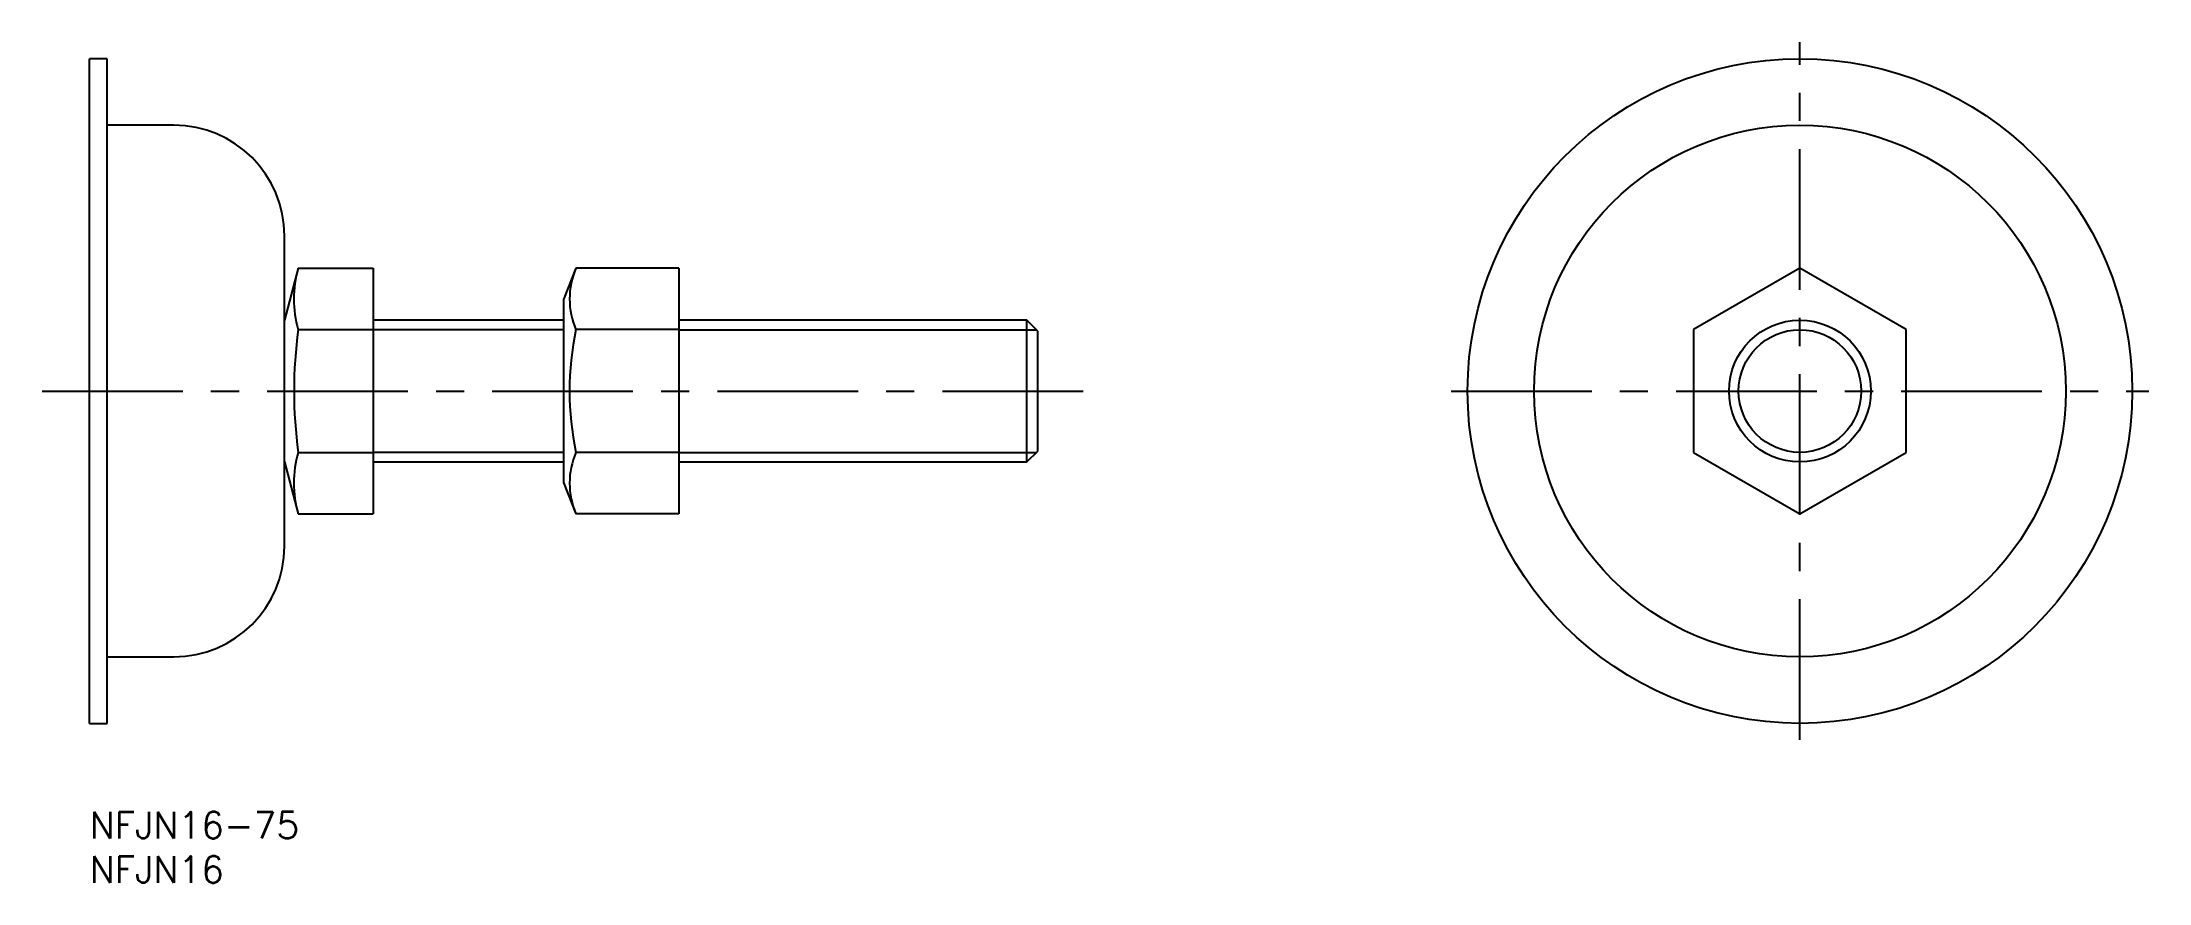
# Model space of a CAD drawing. Extents: x -5 to 232, y -8 to 87.
import ezdxf

# ---------------------------------------------------------------- set-up
doc = ezdxf.new("R2010")
doc.units = 0
doc.header["$LTSCALE"] = 0.5
doc.linetypes.add('CENTER', pattern=[50.8, 31.75, -6.35, 6.35, -6.35])
for name, color, linetype in [('MSM_CENTER', 1, 'CENTER'), ('MSM_CONTINUOUS', 7, 'CONTINUOUS'), ('MSM_NARROW', 5, 'CONTINUOUS'), ('MSM_PART_NUMBER', 7, 'CONTINUOUS')]:
    doc.layers.add(name, color=color, linetype=linetype)
doc.styles.get("Standard").update_dxf_attribs({"font": 'txt.shx', "height": 3, "bigfont": 'bigfont.shx'})

msp = doc.modelspace()

# ---------------------------------------------------------------- linework, layer by layer
at = {"layer": 'MSM_CENTER'}
for p, q in [((193.01, 8.13), (193.01, 86.88)), ((-5.35, 47.5), (112.35, 47.5)), ((153.64, 47.5), (232.39, 47.5))]:
    msp.add_line(p, q, dxfattribs=at)
at = {"layer": 'MSM_CONTINUOUS'}
for p, q in [((0, 10), (0, 85)), ((2, 85), (0, 85)), ((2, 10), (2, 85)), ((9.5, 77.5), (2, 77.5)), ((22, 30), (22, 65)), ((23.54, 61.36), (22, 55.5)), ((23.54, 61.36), (32, 61.36)), ((32, 61.36), (32, 33.64)), ((54.89, 61.36), (53.5, 57.83)), ((66.5, 61.36), (54.89, 61.36)), ((66.5, 61.36), (66.5, 33.64)), ((193.01, 61.36), (181.01, 54.43)), ((205.01, 54.43), (193.01, 61.36)), ((53.5, 57.83), (53.5, 37.17)), ((53.5, 55.5), (32, 55.5)), ((105.77, 55.5), (66.5, 55.5)), ((107, 54.27), (105.77, 55.5)), ((105.77, 39.5), (105.77, 55.5)), ((23.54, 54.43), (32, 54.43)), ((66.5, 54.43), (54.89, 54.43)), ((107, 40.73), (107, 54.27)), ((181.01, 54.43), (181.01, 40.57)), ((205.01, 40.57), (205.01, 54.43)), ((23.54, 40.57), (32, 40.57)), ((66.5, 40.57), (54.89, 40.57)), ((105.77, 39.5), (107, 40.73)), ((181.01, 40.57), (193.01, 33.64)), ((193.01, 33.64), (205.01, 40.57)), ((22, 39.5), (23.54, 33.64)), ((32, 39.5), (53.5, 39.5)), ((66.5, 39.5), (105.77, 39.5)), ((53.5, 37.17), (54.89, 33.64)), ((23.54, 33.64), (32, 33.64)), ((66.5, 33.64), (54.89, 33.64)), ((2, 17.5), (9.5, 17.5)), ((0, 10), (2, 10))]:
    msp.add_line(p, q, dxfattribs=at)
for radius in [37.5, 30, 8]:
    msp.add_circle((193.01, 47.5), radius, dxfattribs=at)
for centre, radius, start, end in [((9.5, 65), 12.5, 0, 90), ((35.79, 57.89), 12.73, 164.2054, 195.7946), ((62.81, 57.89), 8.64, 156.3656, 203.6344), ((74.59, 47.5), 51.51, 172.2704, 187.7296), ((87.5, 47.5), 33.34, 168.0059, 191.9941), ((35.55, 37.11), 12.5, 163.9108, 196.0892), ((62.81, 37.11), 8.64, 156.3656, 203.6344), ((9.5, 30), 12.5, 270, 0)]:
    msp.add_arc(centre, radius, start, end, dxfattribs=at)
at = {"layer": 'MSM_NARROW'}
for p, q in [((53.5, 54.42), (32, 54.42)), ((66.5, 54.42), (106.86, 54.42)), ((53.5, 40.58), (32, 40.58)), ((66.5, 40.58), (106.86, 40.58))]:
    msp.add_line(p, q, dxfattribs=at)
msp.add_circle((193.01, 47.5), 6.92, dxfattribs=at)

# ---------------------------------------------------------------- texts
at = {"layer": 'MSM_PART_NUMBER'}
for s, p in [('NFJN16-75', (0, -3)), ('NFJN16', (0, -8))]:
    msp.add_text(s, height=3, dxfattribs=at).set_placement(p)

doc.saveas('drawing.dxf')
